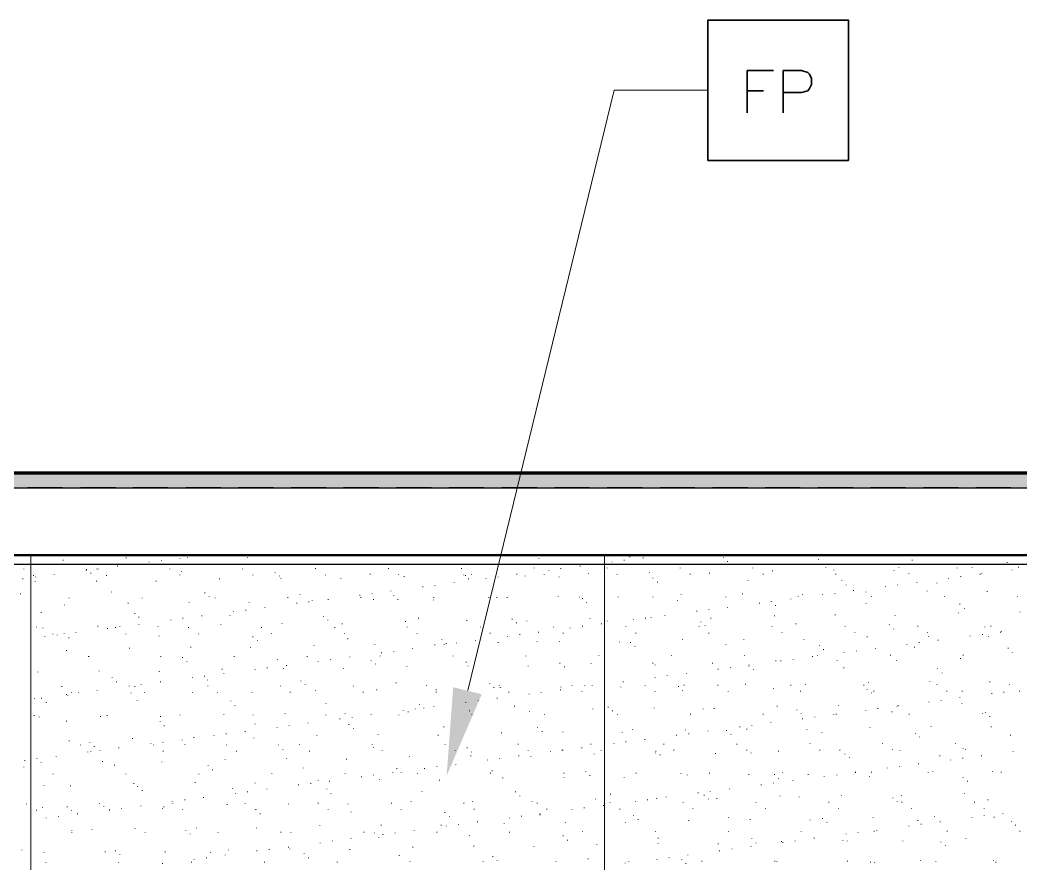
# Model space of a CAD drawing. Header units: inches. Extents: x 5 to 516, y -193 to 129.
# Drawn here: x 59.06 to 66.18, y -82.17 to -76.16 of the extents above; entities that cross this region are included whole.
import ezdxf

# ---------------------------------------------------------------- set-up
doc = ezdxf.new("R2010")
doc.units = ezdxf.units.IN
doc.header["$MEASUREMENT"] = 0
for name, color, linetype in [('Highlight', 210, 'Continuous'), ('PDF4_Geometry', 7, 'Continuous'), ('PDF4_Solid Fills', 7, 'Continuous')]:
    doc.layers.add(name, color=color, linetype=linetype)

msp = doc.modelspace()

# ---------------------------------------------------------------- hatches: boundary and pattern name
at = {"layer": 'PDF4_Solid Fills', "true_color": 0xb3b3b3, "transparency": 33554559}
msp.add_hatch(color=253, dxfattribs=at).paths.add_polyline_path([(33.2754117, -79.489649), (78.6554168, -79.489649), (78.6554168, -79.3863156), (28.0920888, -79.3863156), (28.0920888, -79.489649)])

# ---------------------------------------------------------------- linework, layer by layer
at = {"layer": 'Highlight'}
for p, q in [((23.3387434, -79.4896516), (137.6392915, -79.4896516)), ((23.3387518, -80.0329832), (138.0451299, -80.0329832))]:
    msp.add_line(p, q, dxfattribs=at)
at = {"layer": 'PDF4_Geometry', "lineweight": 35}
msp.add_lwpolyline([(64.9520839, -77.1596478), (64.9520839, -76.1596478), (63.9520838, -76.1596478), (63.9520838, -77.1596478)], close=True, dxfattribs=at)
for points in [[(64.232086, -76.8196481), (64.232086, -76.5196481), (64.4187527, -76.5196481)], [(64.4887524, -76.8196481), (64.4887524, -76.5196481), (64.6187524, -76.5196481), (64.6620857, -76.5329814), (64.6754191, -76.5463147), (64.6887524, -76.5763147), (64.6887524, -76.6196481), (64.6754191, -76.6463147), (64.6620857, -76.6629814), (64.6187524, -76.6763147), (64.4887524, -76.6763147)], [(64.232086, -76.6629844), (64.3487527, -76.6629844)], [(59.1087539, -79.4896516), (59.3587539, -79.4896516)], [(59.4854154, -79.4896516), (59.7354154, -79.4896516)], [(59.8587539, -79.4896516), (60.108754, -79.4896516)], [(60.2354155, -79.4896516), (60.4854155, -79.4896516)], [(60.608754, -79.4896516), (60.858754, -79.4896516)], [(60.9854155, -79.4896516), (61.2354156, -79.4896516)], [(61.3587541, -79.4896516), (61.6087541, -79.4896516)], [(61.7354156, -79.4896516), (61.9854156, -79.4896516)], [(62.1087541, -79.4896516), (62.3587541, -79.4896516)], [(62.4854157, -79.4896516), (62.7354157, -79.4896516)], [(62.8587542, -79.4896516), (63.1087542, -79.4896516)], [(63.2354157, -79.4896516), (63.4854157, -79.4896516)], [(63.6087542, -79.4896516), (63.8587543, -79.4896516)], [(63.9854158, -79.4896516), (64.2354158, -79.4896516)], [(64.3587543, -79.4896516), (64.6087543, -79.4896516)], [(64.7354158, -79.4896516), (64.9854159, -79.4896516)], [(65.1087544, -79.4896516), (65.3587544, -79.4896516)], [(65.4854159, -79.4896516), (65.7354159, -79.4896516)], [(65.8587544, -79.4896516), (66.1087544, -79.4896516)]]:
    msp.add_lwpolyline(points, dxfattribs=at)
at = {"layer": 'PDF4_Geometry', "lineweight": 15}
for points in [[(62.2420888, -80.9329839), (63.2854223, -76.6596504), (63.952089, -76.6596504)], [(59.1320896, -87.9496505), (59.1320896, -79.9696499)], [(59.3620922, -80.0063154), (59.3620922, -80.0029821)], [(59.8120925, -79.9896487), (59.8120925, -79.9863154)], [(60.0620925, -80.0096488), (60.0620925, -80.0063154)], [(60.1954256, -79.9929821), (60.1954256, -79.9896487)], [(60.2487584, -79.9863154), (60.2487584, -79.9829821)], [(60.6754264, -79.9863154), (60.6754264, -79.9829821)], [(61.1254251, -79.9696487), (61.1254251, -79.9663154)], [(61.4054256, -79.9729821), (61.4054256, -79.9696487)], [(62.7487586, -79.9963154), (62.7487586, -79.9929821)], [(63.2154233, -87.9496505), (63.2154233, -79.9696499)], [(63.3554244, -80.0063154), (63.3554244, -80.0029821)], [(63.3954261, -79.9829821), (63.3954261, -79.9796487)], [(63.4920923, -79.9896487), (63.4920923, -79.9863154)], [(64.0620929, -79.9863154), (64.0620929, -79.9829821)], [(64.0920916, -80.0163154), (64.0920916, -80.0129821)], [(64.7387592, -80.0029821), (64.7387592, -79.9996488)], [(65.4054259, -80.0063154), (65.4054259, -80.0029821)], [(59.0820917, -80.0696488), (59.0820917, -80.0663154)], [(59.5254257, -80.0796488), (59.5254257, -80.0763154)], [(59.5287588, -80.0729821), (59.5287588, -80.0696488)], [(59.6020926, -80.0696488), (59.6020926, -80.0663154)], [(59.6120922, -80.0696488), (59.6120922, -80.0663154)], [(59.7487584, -80.0496488), (59.7487584, -80.0463154)], [(59.975426, -80.0196488), (59.975426, -80.0163154)], [(60.1220918, -80.0696488), (60.1220918, -80.0663154)], [(60.2054252, -80.0863154), (60.2054252, -80.0829821)], [(60.6387595, -80.0696488), (60.6387595, -80.0663154)], [(61.1587588, -80.0663154), (61.1587588, -80.0629821)], [(61.6787597, -80.0663154), (61.6787597, -80.0629821)], [(62.1987589, -80.0663154), (62.1987589, -80.0629821)], [(62.7154266, -80.0629821), (62.7154266, -80.0596488)], [(62.8187592, -80.0796488), (62.8187592, -80.0763154)], [(62.9054257, -80.0663154), (62.9054257, -80.0629821)], [(63.0420936, -80.0496488), (63.0420936, -80.0463154)], [(63.2354259, -80.0629821), (63.2354259, -80.0596488)], [(63.2687579, -80.0196488), (63.2687579, -80.0163154)], [(63.7554251, -80.0629821), (63.7554251, -80.0596488)], [(64.2720912, -80.0629821), (64.2720912, -80.0596488)], [(64.4120922, -80.0829821), (64.4120922, -80.0796488)], [(64.7920938, -80.0596488), (64.7920938, -80.0563154)], [(64.8487582, -80.0763154), (64.8487582, -80.0729821)], [(65.2754278, -80.0796488), (65.2754278, -80.0763154)], [(65.312093, -80.0596488), (65.312093, -80.0563154)], [(65.4354247, -80.0363154), (65.4354247, -80.0329821)], [(65.7254265, -80.0629821), (65.7254265, -80.0596488)], [(65.8320922, -80.0596488), (65.8320922, -80.0563154)], [(66.0820922, -80.0229821), (66.0820922, -80.0196488)], [(66.1154276, -80.0763154), (66.1154276, -80.0729821)], [(66.1620924, -80.0563154), (66.1620924, -80.0529821)], [(59.0754253, -80.1396488), (59.0754253, -80.1363154)], [(59.1520923, -80.1163154), (59.1520923, -80.1129821)], [(59.165425, -80.1263154), (59.165425, -80.1229821)], [(59.2987597, -80.1096488), (59.2987597, -80.1063154)], [(59.5587593, -80.0996488), (59.5587593, -80.0963154)], [(59.5987594, -80.1563154), (59.5987594, -80.1529821)], [(59.6720931, -80.1163154), (59.6720931, -80.1129821)], [(60.0254257, -80.1563154), (60.0254257, -80.1529821)], [(60.1920924, -80.1129821), (60.1920924, -80.1096488)], [(60.4754261, -80.1396488), (60.4754261, -80.1363154)], [(60.7120933, -80.1129821), (60.7120933, -80.1096488)], [(60.8720919, -80.0929821), (60.8720919, -80.0896488)], [(60.9020924, -80.1196488), (60.9020924, -80.1163154)], [(60.9120919, -80.1363154), (60.9120919, -80.1329821)], [(61.2287593, -80.1129821), (61.2287593, -80.1096488)], [(61.3387599, -80.1363154), (61.3387599, -80.1329821)], [(61.5487599, -80.1063154), (61.5487599, -80.1029821)], [(61.7487586, -80.1096488), (61.7487586, -80.1063154)], [(61.7887586, -80.1229821), (61.7887586, -80.1196488)], [(62.2154266, -80.1129821), (62.2154266, -80.1096488)], [(62.2254262, -80.1163154), (62.2254262, -80.1129821)], [(62.2487586, -80.1396488), (62.2487586, -80.1363154)], [(62.2687595, -80.1096488), (62.2687595, -80.1063154)], [(62.372092, -80.1363154), (62.372092, -80.1329821)], [(62.4587602, -80.1263154), (62.4587602, -80.1229821)], [(62.5920915, -80.1063154), (62.5920915, -80.1029821)], [(62.6520925, -80.1196488), (62.6520925, -80.1163154)], [(62.7854272, -80.1096488), (62.7854272, -80.1063154)], [(62.8920929, -80.1263154), (62.8920929, -80.1229821)], [(63.1020912, -80.1029821), (63.1020912, -80.0996488)], [(63.3054264, -80.1096488), (63.3054264, -80.1063154)], [(63.5354273, -80.0963154), (63.5354273, -80.0929821)], [(63.5587597, -80.1329821), (63.5587597, -80.1296488)], [(63.8254257, -80.1063154), (63.8254257, -80.1029821)], [(63.9620936, -80.0996488), (63.9620936, -80.0963154)], [(64.235426, -80.1496488), (64.235426, -80.1463154)], [(64.3454249, -80.1063154), (64.3454249, -80.1029821)], [(64.8620943, -80.1063154), (64.8620943, -80.1029821)], [(64.9054259, -80.1529821), (64.9054259, -80.1496488)], [(65.3820935, -80.1029821), (65.3820935, -80.0996488)], [(65.6654255, -80.1363154), (65.6654255, -80.1329821)], [(65.7520921, -80.1229821), (65.7520921, -80.1196488)], [(65.88876, -80.1063154), (65.88876, -80.1029821)], [(65.9020928, -80.1029821), (65.9020928, -80.0996488)], [(59.1620918, -80.1596488), (59.1620918, -80.1563154)], [(61.6954257, -80.2263154), (61.6954257, -80.2229821)], [(61.9220933, -80.1963154), (61.9220933, -80.1929821)], [(62.0087599, -80.1863154), (62.0087599, -80.1829821)], [(62.145426, -80.1663154), (62.145426, -80.1629821)], [(63.5920916, -80.1629821), (63.5920916, -80.1596488)], [(64.9354247, -80.1829821), (64.9354247, -80.1796488)], [(64.9887592, -80.2229821), (64.9887592, -80.2196488)], [(65.2154268, -80.1929821), (65.2154268, -80.1896488)], [(65.3020934, -80.1829821), (65.3020934, -80.1796488)], [(65.4387579, -80.1663154), (65.4387579, -80.1629821)], [(65.5120916, -80.2263154), (65.5120916, -80.2229821)], [(65.5820922, -80.1696488), (65.5820922, -80.1663154)], [(65.938758, -80.2296488), (65.938758, -80.2263154)], [(59.0587593, -80.2463154), (59.0587593, -80.2429821)], [(59.4054254, -80.2763154), (59.4054254, -80.2729821)], [(59.7054251, -80.2329821), (59.7054251, -80.2296488)], [(59.9254264, -80.2763154), (59.9254264, -80.2729821)], [(60.3720918, -80.2396488), (60.3720918, -80.2363154)], [(60.4020924, -80.2663154), (60.4020924, -80.2629821)], [(60.4454256, -80.2763154), (60.4454256, -80.2729821)], [(60.9620933, -80.2729821), (60.9620933, -80.2696488)], [(61.0487598, -80.2529821), (61.0487598, -80.2496488)], [(61.1354264, -80.2929821), (61.1354264, -80.2896488)], [(61.2487585, -80.2863154), (61.2487585, -80.2829821)], [(61.4754262, -80.2563154), (61.4754262, -80.2529821)], [(61.4820925, -80.2729821), (61.4820925, -80.2696488)], [(61.5620927, -80.2429821), (61.5620927, -80.2396488)], [(61.5720923, -80.2863154), (61.5720923, -80.2829821)], [(61.7154266, -80.2596488), (61.7154266, -80.2563154)], [(61.7454253, -80.2863154), (61.7454253, -80.2829821)], [(61.9987586, -80.2896488), (61.9987586, -80.2863154)], [(62.0020918, -80.2729821), (62.0020918, -80.2696488)], [(62.3920929, -80.2729821), (62.3920929, -80.2696488)], [(62.4487606, -80.2729821), (62.4487606, -80.2696488)], [(62.522091, -80.2729821), (62.522091, -80.2696488)], [(62.8854265, -80.2663154), (62.8854265, -80.2629821)], [(63.0387605, -80.2696488), (63.0387605, -80.2663154)], [(63.0587596, -80.2796488), (63.0587596, -80.2763154)], [(63.3120928, -80.2696488), (63.3120928, -80.2663154)], [(63.5587597, -80.2696488), (63.5587597, -80.2663154)], [(63.735426, -80.2929821), (63.735426, -80.2896488)], [(63.7620915, -80.2529821), (63.7620915, -80.2496488)], [(64.0787589, -80.2696488), (64.0787589, -80.2663154)], [(64.1987608, -80.2463154), (64.1987608, -80.2429821)], [(64.4020927, -80.2996488), (64.4020927, -80.2963154)], [(64.4054258, -80.2996488), (64.4054258, -80.2963154)], [(64.5420937, -80.2829821), (64.5420937, -80.2796488)], [(64.5954249, -80.2663154), (64.5954249, -80.2629821)], [(64.6254271, -80.2496488), (64.6254271, -80.2463154)], [(64.768758, -80.2529821), (64.768758, -80.2496488)], [(64.8554245, -80.2429821), (64.8554245, -80.2396488)], [(65.0754258, -80.2329821), (65.0754258, -80.2296488)], [(65.1154275, -80.2663154), (65.1154275, -80.2629821)], [(65.6354268, -80.2663154), (65.6354268, -80.2629821)], [(66.155426, -80.2663154), (66.155426, -80.2629821)], [(59.3720918, -80.3263154), (59.3720918, -80.3229821)], [(59.8254254, -80.3129821), (59.8254254, -80.3096488)], [(60.2587597, -80.3063154), (60.2587597, -80.3029821)], [(60.5754254, -80.3729821), (60.5754254, -80.3696488)], [(60.6620919, -80.3629821), (60.6620919, -80.3596488)], [(60.685426, -80.3096488), (60.685426, -80.3063154)], [(60.7987598, -80.3429821), (60.7987598, -80.3396488)], [(61.0254258, -80.3129821), (61.0254258, -80.3096488)], [(61.1120923, -80.3029821), (61.1120923, -80.2996488)], [(63.0887584, -80.3063154), (63.0887584, -80.3029821)], [(63.8720939, -80.3696488), (63.8720939, -80.3663154)], [(63.9587604, -80.3596488), (63.9587604, -80.3563154)], [(64.0920916, -80.3429821), (64.0920916, -80.3396488)], [(64.3187593, -80.3129821), (64.3187593, -80.3096488)], [(64.4320915, -80.3296488), (64.4320915, -80.3263154)], [(65.0787589, -80.3163154), (65.0787589, -80.3129821)], [(65.7454257, -80.3196488), (65.7454257, -80.3163154)], [(65.7787611, -80.3496488), (65.7787611, -80.3463154)], [(59.2054251, -80.3796488), (59.2054251, -80.3763154)], [(59.8720918, -80.3863154), (59.8720918, -80.3829821)], [(59.9020923, -80.4129821), (59.9020923, -80.4096488)], [(60.1287599, -80.4329821), (60.1287599, -80.4296488)], [(60.2154264, -80.4196488), (60.2154264, -80.4163155)], [(60.3487595, -80.4029821), (60.3487595, -80.3996488)], [(60.5487598, -80.3996488), (60.5487598, -80.3963154)], [(61.2154265, -80.4063154), (61.2154265, -80.4029821)], [(61.2454253, -80.4329821), (61.2454253, -80.4296488)], [(61.7987599, -80.4429821), (61.7987599, -80.4396488)], [(61.8920929, -80.4196488), (61.8920929, -80.4163155)], [(62.2354258, -80.4363155), (62.2354258, -80.4329821)], [(62.5587596, -80.4263155), (62.5587596, -80.4229821)], [(62.6620921, -80.4396488), (62.6620921, -80.4363155)], [(63.1120942, -80.4229821), (63.1120942, -80.4196488)], [(63.2354259, -80.4396488), (63.2354259, -80.4363155)], [(63.4220918, -80.4296488), (63.4220918, -80.4263155)], [(63.5087583, -80.4196488), (63.5087583, -80.4163155)], [(63.54876, -80.4163155), (63.54876, -80.4129821)], [(63.6454262, -80.3996488), (63.6454262, -80.3963154)], [(63.9720931, -80.4196488), (63.9720931, -80.4163155)], [(64.425425, -80.4029821), (64.425425, -80.3996488)], [(64.8587611, -80.3963154), (64.8587611, -80.3929821)], [(65.2854274, -80.3996488), (65.2854274, -80.3963154)], [(65.7354261, -80.3829821), (65.7354261, -80.3796488)], [(66.172092, -80.3763154), (66.172092, -80.3729821)], [(59.1720931, -80.4829821), (59.1720931, -80.4796488)], [(59.2187596, -80.4896488), (59.2187596, -80.4863155)], [(59.608759, -80.4763155), (59.608759, -80.4729821)], [(59.6787596, -80.4929821), (59.6787596, -80.4896488)], [(59.7354256, -80.4863155), (59.7354256, -80.4829821)], [(59.7654261, -80.4796488), (59.7654261, -80.4763155)], [(59.9020923, -80.4629821), (59.9020923, -80.4596488)], [(60.0354253, -80.4796488), (60.0354253, -80.4763155)], [(60.2554265, -80.4863155), (60.2554265, -80.4829821)], [(60.4854257, -80.4629821), (60.4854257, -80.4596488)], [(60.7754258, -80.4863155), (60.7754258, -80.4829821)], [(60.9220932, -80.4563155), (60.9220932, -80.4529821)], [(61.2954267, -80.4863155), (61.2954267, -80.4829821)], [(61.3487595, -80.4596488), (61.3487595, -80.4563155)], [(61.8120927, -80.4829821), (61.8120927, -80.4796488)], [(62.3320919, -80.4829821), (62.3320919, -80.4796488)], [(62.5887584, -80.4529821), (62.5887584, -80.4496488)], [(62.8520912, -80.4829821), (62.8520912, -80.4796488)], [(62.9720931, -80.4896488), (62.9720931, -80.4863155)], [(63.0587596, -80.4763155), (63.0587596, -80.4729821)], [(63.1954275, -80.4596488), (63.1954275, -80.4563155)], [(63.3687606, -80.4796488), (63.3687606, -80.4763155)], [(63.8887598, -80.4796488), (63.8887598, -80.4763155)], [(63.9020926, -80.4463155), (63.9020926, -80.4429821)], [(63.9320914, -80.4729821), (63.9320914, -80.4696488)], [(64.4087591, -80.4796488), (64.4087591, -80.4763155)], [(64.5787589, -80.4596488), (64.5787589, -80.4563155)], [(64.9287583, -80.4796488), (64.9287583, -80.4763155)], [(65.2454256, -80.4663155), (65.2454256, -80.4629821)], [(65.2754278, -80.4963155), (65.2754278, -80.4929821)], [(65.4454277, -80.4763155), (65.4454277, -80.4729821)], [(65.922092, -80.4829821), (65.922092, -80.4796488)], [(65.9654269, -80.4763155), (65.9654269, -80.4729821)], [(59.2320924, -80.5496488), (59.2320924, -80.5463155)], [(59.2887584, -80.5329821), (59.2887584, -80.5296488)], [(59.3187589, -80.5396488), (59.3187589, -80.5363155)], [(59.3687585, -80.5296488), (59.3687585, -80.5263155)], [(59.4020923, -80.5596488), (59.4020923, -80.5563155)], [(59.4520919, -80.5229821), (59.4520919, -80.5196488)], [(59.8087594, -80.5329821), (59.8087594, -80.5296488)], [(60.0454266, -80.5463155), (60.0454266, -80.5429821)], [(60.3254254, -80.5329821), (60.3254254, -80.5296488)], [(60.7120933, -80.5529821), (60.7120933, -80.5496488)], [(60.7454253, -80.5796488), (60.7454253, -80.5763155)], [(60.8454263, -80.5296488), (60.8454263, -80.5263155)], [(61.3654255, -80.5296488), (61.3654255, -80.5263155)], [(61.3887596, -80.5663155), (61.3887596, -80.5629821)], [(61.8820932, -80.5296488), (61.8820932, -80.5263155)], [(62.0587595, -80.5729821), (62.0587595, -80.5696488)], [(62.2987599, -80.5796488), (62.2987599, -80.5763155)], [(62.4020925, -80.5263155), (62.4020925, -80.5229821)], [(62.5254276, -80.5496488), (62.5254276, -80.5463155)], [(62.6120941, -80.5363155), (62.6120941, -80.5329821)], [(62.7354259, -80.5863155), (62.7354259, -80.5829821)], [(62.7454254, -80.5196488), (62.7454254, -80.5163155)], [(62.8954261, -80.5863155), (62.8954261, -80.5829821)], [(62.9220917, -80.5263155), (62.9220917, -80.5229821)], [(63.4387578, -80.5263155), (63.4387578, -80.5229821)], [(63.7720911, -80.5729821), (63.7720911, -80.5696488)], [(63.9587604, -80.5263155), (63.9587604, -80.5229821)], [(64.2087604, -80.5696488), (64.2087604, -80.5663155)], [(64.4787596, -80.5229821), (64.4787596, -80.5196488)], [(64.6354267, -80.5696488), (64.6354267, -80.5663155)], [(64.9987588, -80.5229821), (64.9987588, -80.5196488)], [(65.0854253, -80.5529821), (65.0854253, -80.5496488)], [(65.5154249, -80.5229821), (65.5154249, -80.5196488)], [(65.5220913, -80.5496488), (65.5220913, -80.5463155)], [(65.5920918, -80.5763155), (65.5920918, -80.5729821)], [(65.8187595, -80.5463155), (65.8187595, -80.5429821)], [(65.905426, -80.5363155), (65.905426, -80.5329821)], [(65.9487609, -80.5496488), (65.9487609, -80.5463155)], [(66.0354275, -80.5196488), (66.0354275, -80.5163155)], [(66.0420939, -80.5163155), (66.0420939, -80.5129821)], [(59.3854263, -80.6496488), (59.3854263, -80.6463155)], [(59.8354249, -80.6329821), (59.8354249, -80.6296488)], [(60.2720925, -80.6263155), (60.2720925, -80.6229821)], [(60.6954256, -80.6296488), (60.6954256, -80.6263155)], [(61.1487592, -80.6129821), (61.1487592, -80.6096488)], [(61.5820919, -80.6063155), (61.5820919, -80.6029821)], [(61.7154266, -80.6563155), (61.7154266, -80.6529821)], [(61.8487596, -80.6363155), (61.8487596, -80.6329821)], [(62.0087599, -80.6096488), (62.0087599, -80.6063155)], [(62.0754255, -80.6063155), (62.0754255, -80.6029821)], [(62.08876, -80.5996488), (62.08876, -80.5963155)], [(62.162092, -80.5963155), (62.162092, -80.5929821)], [(62.4587602, -80.5929821), (62.4587602, -80.5896488)], [(63.3220924, -80.5896488), (63.3220924, -80.5863155)], [(63.4020926, -80.5929821), (63.4020926, -80.5896488)], [(63.4320914, -80.6196488), (63.4320914, -80.6163155)], [(64.0787589, -80.6063155), (64.0787589, -80.6029821)], [(64.7454256, -80.6129821), (64.7454256, -80.6096488)], [(64.7754278, -80.6429821), (64.7754278, -80.6396488)], [(65.0087584, -80.6529821), (65.0087584, -80.6496488)], [(65.1454263, -80.6363155), (65.1454263, -80.6329821)], [(65.3687607, -80.6063155), (65.3687607, -80.6029821)], [(65.4220919, -80.6263155), (65.4220919, -80.6229821)], [(65.4554273, -80.5929821), (65.4554273, -80.5896488)], [(66.0887586, -80.6329821), (66.0887586, -80.6296488)], [(59.5420917, -80.6929821), (59.5420917, -80.6896488)], [(59.5454266, -80.6929821), (59.5454266, -80.6896488)], [(60.0587594, -80.6929821), (60.0587594, -80.6896488)], [(60.2120933, -80.6996488), (60.2120933, -80.6963155)], [(60.2420921, -80.7263155), (60.2420921, -80.7229821)], [(60.5787586, -80.6929821), (60.5787586, -80.6896488)], [(60.8887596, -80.7129821), (60.8887596, -80.7096488)], [(61.0987595, -80.6929821), (61.0987595, -80.6896488)], [(61.1787597, -80.7263155), (61.1787597, -80.7229821)], [(61.2654262, -80.7129821), (61.2654262, -80.7096488)], [(61.4020924, -80.6963155), (61.4020924, -80.6929821)], [(61.5554263, -80.7196488), (61.5554263, -80.7163155)], [(61.6187587, -80.6896488), (61.6187587, -80.6863155)], [(61.6287601, -80.6663155), (61.6287601, -80.6629821)], [(62.1354265, -80.6896488), (62.1354265, -80.6863155)], [(62.6554257, -80.6896488), (62.6554257, -80.6863155)], [(63.1754249, -80.6863155), (63.1754249, -80.6829821)], [(63.6920943, -80.6863155), (63.6920943, -80.6829821)], [(64.2120936, -80.6863155), (64.2120936, -80.6829821)], [(64.4354246, -80.7229821), (64.4354246, -80.7196488)], [(64.4720932, -80.7229821), (64.4720932, -80.7196488)], [(64.5587597, -80.7129821), (64.5587597, -80.7096488)], [(64.6954276, -80.6929821), (64.6954276, -80.6896488)], [(64.7320928, -80.6863155), (64.7320928, -80.6829821)], [(64.8720939, -80.7196488), (64.8720939, -80.7163155)], [(64.9220919, -80.6629821), (64.9220919, -80.6596488)], [(65.252092, -80.6829821), (65.252092, -80.6796488)], [(65.295427, -80.7196488), (65.295427, -80.7163155)], [(65.7487589, -80.7063155), (65.7487589, -80.7029821)], [(65.7687581, -80.6829821), (65.7687581, -80.6796488)], [(66.1187608, -80.6629821), (66.1187608, -80.6596488)], [(59.6187586, -80.7963155), (59.6187586, -80.7929821)], [(60.0454266, -80.7996488), (60.0454266, -80.7963155)], [(60.4954252, -80.7829821), (60.4954252, -80.7796488)], [(60.7287593, -80.7863155), (60.7287593, -80.7829821)], [(60.8154258, -80.7729821), (60.8154258, -80.7696488)], [(60.9320928, -80.7796488), (60.9320928, -80.7763155)], [(60.952092, -80.7563155), (60.952092, -80.7529821)], [(61.3587591, -80.7796488), (61.3587591, -80.7763155)], [(61.5854251, -80.7463155), (61.5854251, -80.7429821)], [(61.8087595, -80.7629821), (61.8087595, -80.7596488)], [(62.2320926, -80.7329821), (62.2320926, -80.7296488)], [(62.2454254, -80.7596488), (62.2454254, -80.7563155)], [(62.6720917, -80.7596488), (62.6720917, -80.7563155)], [(62.8987593, -80.7396488), (62.8987593, -80.7363155)], [(62.9320913, -80.7663155), (62.9320913, -80.7629821)], [(63.1220938, -80.7429821), (63.1220938, -80.7396488)], [(63.5587597, -80.7396488), (63.5587597, -80.7363155)], [(63.5754257, -80.7529821), (63.5754257, -80.7496488)], [(63.985426, -80.7396488), (63.985426, -80.7363155)], [(64.0254277, -80.7829821), (64.0254277, -80.7796488)], [(64.1120943, -80.7696488), (64.1120943, -80.7663155)], [(64.2420924, -80.7596488), (64.2420924, -80.7563155)], [(64.2454255, -80.7529821), (64.2454255, -80.7496488)], [(64.2754277, -80.7863155), (64.2754277, -80.7829821)], [(64.9187587, -80.7729821), (64.9187587, -80.7696488)], [(65.5854254, -80.7796488), (65.5854254, -80.7763155)], [(59.1820927, -80.8029821), (59.1820927, -80.7996488)], [(59.7120932, -80.8429822), (59.7120932, -80.8396488)], [(60.2820921, -80.8429822), (60.2820921, -80.8396488)], [(60.3687586, -80.8329822), (60.3687586, -80.8296488)], [(60.3887595, -80.8596488), (60.3887595, -80.8563155)], [(60.5054265, -80.8129821), (60.5054265, -80.8096488)], [(61.0554262, -80.8663155), (61.0554262, -80.8629822)], [(63.5754257, -80.8429822), (63.5754257, -80.8396488)], [(63.6620922, -80.8296488), (63.6620922, -80.8263155)], [(63.7987601, -80.8129821), (63.7987601, -80.8096488)], [(65.5320942, -80.8696488), (65.5320942, -80.8663155)], [(65.6187608, -80.8096488), (65.6187608, -80.8063155)], [(59.3520926, -80.9063155), (59.3520926, -80.9029822)], [(59.6054258, -80.9329822), (59.6054258, -80.9296488)], [(59.742092, -80.8729822), (59.742092, -80.8696488)], [(59.8320917, -80.9029822), (59.8320917, -80.8996488)], [(59.8720918, -80.9063155), (59.8720918, -80.9029822)], [(59.9187583, -80.8929822), (59.9187583, -80.8896488)], [(60.0554262, -80.8729822), (60.0554262, -80.8696488)], [(60.3920927, -80.9029822), (60.3920927, -80.8996488)], [(60.9087588, -80.9029822), (60.9087588, -80.8996488)], [(61.085425, -80.8929822), (61.085425, -80.8896488)], [(61.1587588, -80.9329822), (61.1587588, -80.9296488)], [(61.4287597, -80.9029822), (61.4287597, -80.8996488)], [(61.5954264, -80.9296488), (61.5954264, -80.9263155)], [(61.7320926, -80.8796488), (61.7320926, -80.8763155)], [(61.9487589, -80.8996488), (61.9487589, -80.8963155)], [(62.0187595, -80.9296488), (62.0187595, -80.9263155)], [(62.3987593, -80.8863155), (62.3987593, -80.8829822)], [(62.4287581, -80.9129822), (62.4287581, -80.9096488)], [(62.4654266, -80.8996488), (62.4654266, -80.8963155)], [(62.472093, -80.9129822), (62.472093, -80.9096488)], [(62.9020926, -80.9296488), (62.9020926, -80.9263155)], [(62.9054257, -80.9096488), (62.9054257, -80.9063155)], [(62.9854259, -80.8996488), (62.9854259, -80.8963155)], [(63.0554264, -80.9429822), (63.0554264, -80.9396488)], [(63.0754256, -80.8996488), (63.0754256, -80.8963155)], [(63.1287602, -80.8996488), (63.1287602, -80.8963155)], [(63.2154267, -80.8896488), (63.2154267, -80.8863155)], [(63.332092, -80.9096488), (63.332092, -80.9063155)], [(63.348758, -80.8729822), (63.348758, -80.8696488)], [(63.5054251, -80.8996488), (63.5054251, -80.8963155)], [(63.5754257, -80.9429822), (63.5754257, -80.9396488)], [(63.7420923, -80.9063155), (63.7420923, -80.9029822)], [(63.7720911, -80.9329822), (63.7720911, -80.9296488)], [(63.7820941, -80.8963155), (63.7820941, -80.8929822)], [(64.0220911, -80.8963155), (64.0220911, -80.8929822)], [(64.0954249, -80.9429822), (64.0954249, -80.9396488)], [(64.21876, -80.8896488), (64.21876, -80.8863155)], [(64.4187586, -80.9196488), (64.4187586, -80.9163155)], [(64.5420937, -80.8963155), (64.5420937, -80.8929822)], [(64.6120943, -80.9396488), (64.6120943, -80.9363155)], [(64.6454262, -80.8929822), (64.6454262, -80.8896488)], [(65.0620929, -80.8963155), (65.0620929, -80.8929822)], [(65.0854253, -80.9263155), (65.0854253, -80.9229822)], [(65.0954249, -80.8763155), (65.0954249, -80.8729822)], [(65.1320935, -80.9396488), (65.1320935, -80.9363155)], [(65.5820922, -80.8929822), (65.5820922, -80.8896488)], [(65.6520928, -80.9396488), (65.6520928, -80.9363155)], [(65.7620917, -80.9396488), (65.7620917, -80.9363155)], [(65.9587605, -80.8729822), (65.9587605, -80.8696488)], [(66.0987583, -80.8929822), (66.0987583, -80.8896488)], [(66.1687588, -80.9396488), (66.1687588, -80.9363155)], [(59.1587586, -80.9929821), (59.1587586, -80.9896488)], [(59.2087583, -80.9896488), (59.2087583, -80.9863155)], [(59.3854263, -80.9629822), (59.3854263, -80.9596489)], [(59.3954258, -80.9696488), (59.3954258, -80.9663155)], [(59.4220931, -80.9496488), (59.4220931, -80.9463155)], [(59.4720928, -80.9496488), (59.4720928, -80.9463155)], [(59.8454263, -80.9529822), (59.8454263, -80.9496488)], [(59.8887595, -81.0063156), (59.8887595, -81.0029822)], [(59.9420924, -80.9496488), (59.9420924, -80.9463155)], [(60.2820921, -80.9496488), (60.2820921, -80.9463155)], [(60.4620933, -80.9496488), (60.4620933, -80.9463155)], [(60.5554262, -81.0096488), (60.5554262, -81.0063156)], [(60.7087584, -80.9496488), (60.7087584, -80.9463155)], [(60.9787593, -80.9463155), (60.9787593, -80.9429822)], [(61.4987585, -80.9463155), (61.4987585, -80.9429822)], [(62.0187595, -80.9463155), (62.0187595, -80.9429822)], [(62.3154259, -81.0063156), (62.3154259, -81.0029822)], [(62.4520938, -80.9896488), (62.4520938, -80.9863155)], [(62.5354272, -80.9463155), (62.5354272, -80.9429822)], [(62.6787581, -80.9596489), (62.6787581, -80.9563154)], [(62.7654247, -80.9496488), (62.7654247, -80.9463155)], [(65.1154275, -80.9529822), (65.1154275, -80.9496488)], [(65.6120944, -81.0063156), (65.6120944, -81.0029822)], [(65.7454257, -80.9863155), (65.7454257, -80.9829822)], [(65.9720933, -80.9563154), (65.9720933, -80.9529822)], [(66.0587599, -80.9463155), (66.0587599, -80.9429822)], [(59.242092, -81.0196489), (59.242092, -81.0163154)], [(60.585425, -81.0396488), (60.585425, -81.0363155)], [(61.2320925, -81.0263155), (61.2320925, -81.0229822)], [(61.7820922, -81.0763154), (61.7820922, -81.0729822)], [(61.8687587, -81.0663156), (61.8687587, -81.0629821)], [(61.8987592, -81.0329822), (61.8987592, -81.0296488)], [(61.9287598, -81.0596488), (61.9287598, -81.0563156)], [(62.0020918, -81.0496488), (62.0020918, -81.0463155)], [(62.2287594, -81.0196489), (62.2287594, -81.0163154)], [(62.2554267, -81.0796489), (62.2554267, -81.0763154)], [(62.5754256, -81.0463155), (62.5754256, -81.0429822)], [(62.6820913, -81.0829822), (62.6820913, -81.0796489)], [(63.1320933, -81.0663156), (63.1320933, -81.0629821)], [(63.2420923, -81.0529821), (63.2420923, -81.0496488)], [(63.2720911, -81.0796489), (63.2720911, -81.0763154)], [(63.5687593, -81.0596488), (63.5687593, -81.0563156)], [(63.9187586, -81.0663156), (63.9187586, -81.0629821)], [(63.9954255, -81.0629821), (63.9954255, -81.0596488)], [(64.4454276, -81.0463155), (64.4454276, -81.0429822)], [(64.5854253, -81.0729822), (64.5854253, -81.0696488)], [(64.8820935, -81.0396488), (64.8820935, -81.0363155)], [(65.0754258, -81.0763154), (65.0754258, -81.0729822)], [(65.1620923, -81.0629821), (65.1620923, -81.0596488)], [(65.2987602, -81.0463155), (65.2987602, -81.0429822)], [(65.3087598, -81.0429822), (65.3087598, -81.0396488)], [(65.5254278, -81.0163154), (65.5254278, -81.0129822)], [(65.7587584, -81.0263155), (65.7587584, -81.0229822)], [(59.1554254, -81.1129821), (59.1554254, -81.1096488)], [(59.1920923, -81.1229821), (59.1920923, -81.1196488)], [(59.3854263, -81.1529822), (59.3854263, -81.1496489)], [(59.6287599, -81.1196488), (59.6287599, -81.1163155)], [(59.6754263, -81.1129821), (59.6754263, -81.1096488)], [(60.052093, -81.1563155), (60.052093, -81.1529822)], [(60.0554262, -81.1196488), (60.0554262, -81.1163155)], [(60.1954256, -81.1096488), (60.1954256, -81.1063155)], [(60.5054265, -81.1063155), (60.5054265, -81.1029822)], [(60.7154265, -81.1096488), (60.7154265, -81.1063155)], [(60.9420924, -81.0996488), (60.9420924, -81.0963155)], [(61.2320925, -81.1096488), (61.2320925, -81.1063155)], [(61.3320919, -81.1363155), (61.3320919, -81.1329822)], [(61.3687587, -81.0996488), (61.3687587, -81.0963155)], [(61.4187584, -81.1263156), (61.4187584, -81.1229821)], [(61.5554263, -81.1063155), (61.5554263, -81.1029822)], [(61.7520917, -81.1096488), (61.7520917, -81.1063155)], [(61.8187591, -81.0863155), (61.8187591, -81.0829822)], [(62.2720927, -81.1063155), (62.2720927, -81.1029822)], [(62.7887604, -81.1063155), (62.7887604, -81.1029822)], [(63.3087596, -81.1063155), (63.3087596, -81.1029822)], [(63.8287588, -81.1029822), (63.8287588, -81.0996488)], [(64.3454249, -81.1029822), (64.3454249, -81.0996488)], [(64.6154275, -81.0996488), (64.6154275, -81.0963155)], [(64.6254271, -81.1363155), (64.6254271, -81.1329822)], [(64.7120936, -81.1229821), (64.7120936, -81.1196488)], [(64.8487582, -81.1063155), (64.8487582, -81.1029822)], [(64.8654275, -81.1029822), (64.8654275, -81.0996488)], [(65.2620916, -81.0863155), (65.2620916, -81.0829822)], [(65.3854267, -81.1029822), (65.3854267, -81.0996488)], [(65.905426, -81.0996488), (65.905426, -81.0963155)], [(65.9287583, -81.0929822), (65.9287583, -81.0896489)], [(65.9587605, -81.1196488), (65.9587605, -81.1163155)], [(60.0820918, -81.1863156), (60.0820918, -81.1829821)], [(60.6587588, -81.2263155), (60.6587588, -81.2229822)], [(60.7287593, -81.1729822), (60.7287593, -81.1696488)], [(60.8854264, -81.1963155), (60.8854264, -81.1929822)], [(60.9720929, -81.1829821), (60.9720929, -81.1796488)], [(61.1054259, -81.1663155), (61.1054259, -81.1629822)], [(61.395426, -81.1763155), (61.395426, -81.1729822)], [(61.4287597, -81.2063155), (61.4287597, -81.2029822)], [(62.0720923, -81.1929822), (62.0720923, -81.1896488)], [(62.738759, -81.1996488), (62.738759, -81.1963155)], [(62.772091, -81.2263155), (62.772091, -81.2229822)], [(63.4154254, -81.2129822), (63.4154254, -81.2096489)], [(63.7920937, -81.2163155), (63.7920937, -81.2129822)], [(63.952094, -81.2229822), (63.952094, -81.2196488)], [(64.0854253, -81.2196488), (64.0854253, -81.2163155)], [(64.1787582, -81.1929822), (64.1787582, -81.1896488)], [(64.2287595, -81.2096489), (64.2287595, -81.2063155)], [(64.2654248, -81.1829821), (64.2654248, -81.1796488)], [(64.3987594, -81.1629822), (64.3987594, -81.1596488)], [(64.6554259, -81.2129822), (64.6554259, -81.2096489)], [(65.1054246, -81.1963155), (65.1054246, -81.1929822)], [(65.5420938, -81.1896488), (65.5420938, -81.1863156)], [(65.9687601, -81.1929822), (65.9687601, -81.1896488)], [(59.4054254, -81.2929822), (59.4054254, -81.2896488)], [(59.8554258, -81.2763155), (59.8554258, -81.2729822)], [(60.2087584, -81.2863155), (60.2087584, -81.2829822)], [(60.2920917, -81.2696489), (60.2920917, -81.2663155)], [(60.435426, -81.2563156), (60.435426, -81.2529822)], [(60.5220925, -81.2429821), (60.5220925, -81.2396488)], [(60.7187597, -81.2729822), (60.7187597, -81.2696489)], [(61.1687584, -81.2563156), (61.1687584, -81.2529822)], [(61.6054259, -81.2496489), (61.6054259, -81.2463156)], [(62.0320923, -81.2529822), (62.0320923, -81.2496489)], [(62.4820926, -81.2363155), (62.4820926, -81.2329822)], [(62.9187585, -81.2296488), (62.9187585, -81.2263155)], [(63.3420916, -81.2329822), (63.3420916, -81.2296488)], [(63.5020919, -81.2829822), (63.5020919, -81.2796488)], [(63.7287595, -81.2529822), (63.7287595, -81.2496489)], [(63.8154261, -81.2429821), (63.8154261, -81.2396488)], [(64.1154274, -81.2463156), (64.1154274, -81.2429821)], [(64.7620916, -81.2329822), (64.7620916, -81.2296488)], [(65.4287583, -81.2396488), (65.4287583, -81.2363155)], [(65.4587605, -81.2663155), (65.4587605, -81.2629822)], [(66.1054246, -81.2529822), (66.1054246, -81.2496489)], [(59.4854256, -81.3229822), (59.4854256, -81.3196489)], [(59.5520929, -81.3029821), (59.5520929, -81.2996489)], [(59.5587593, -81.3696489), (59.5587593, -81.3663155)], [(59.5820917, -81.3329822), (59.5820917, -81.3296489)], [(59.625425, -81.3629821), (59.625425, -81.3596489)], [(59.7587597, -81.3429822), (59.7587597, -81.3396489)], [(59.9854257, -81.3129821), (59.9854257, -81.3096489)], [(60.0054265, -81.3229822), (60.0054265, -81.3196489)], [(60.0720922, -81.3029821), (60.0720922, -81.2996489)], [(60.0754254, -81.3663155), (60.0754254, -81.3629821)], [(60.2287592, -81.3196489), (60.2287592, -81.3163156)], [(60.5254257, -81.3229822), (60.5254257, -81.3196489)], [(60.5954263, -81.3663155), (60.5954263, -81.3629821)], [(60.8954259, -81.3229822), (60.8954259, -81.3196489)], [(60.9254264, -81.3529822), (60.9254264, -81.3496488)], [(61.0454267, -81.3196489), (61.0454267, -81.3163156)], [(61.1154255, -81.3663155), (61.1154255, -81.3629821)], [(61.5620927, -81.3196489), (61.5620927, -81.3163156)], [(61.5720923, -81.3396489), (61.5720923, -81.3363155)], [(61.6320932, -81.3629821), (61.6320932, -81.3596489)], [(62.0820919, -81.3196489), (62.0820919, -81.3163156)], [(62.1520925, -81.3629821), (62.1520925, -81.3596489)], [(62.238759, -81.3429822), (62.238759, -81.3396489)], [(62.6020911, -81.3163156), (62.6020911, -81.3129821)], [(62.6720917, -81.3629821), (62.6720917, -81.3596489)], [(62.832092, -81.3696489), (62.832092, -81.3663155)], [(62.9154253, -81.3596489), (62.9154253, -81.3563155)], [(62.9187585, -81.3596489), (62.9187585, -81.3563155)], [(63.0554264, -81.3429822), (63.0554264, -81.3396489)], [(63.1187606, -81.3163156), (63.1187606, -81.3129821)], [(63.1920943, -81.3629821), (63.1920943, -81.3596489)], [(63.282094, -81.3129821), (63.282094, -81.3096489)], [(63.3687606, -81.2996489), (63.3687606, -81.2963155)], [(63.582092, -81.3663155), (63.582092, -81.3629821)], [(63.6387598, -81.3163156), (63.6387598, -81.3129821)], [(63.7087603, -81.3596489), (63.7087603, -81.3563155)], [(64.158759, -81.3163156), (64.158759, -81.3129821)], [(64.2287595, -81.3596489), (64.2287595, -81.3563155)], [(64.4554272, -81.3663155), (64.4554272, -81.3629821)], [(64.6787582, -81.3129821), (64.6787582, -81.3096489)], [(64.7487588, -81.3596489), (64.7487588, -81.3563155)], [(64.8920931, -81.3596489), (64.8920931, -81.3563155)], [(65.1954277, -81.3129821), (65.1954277, -81.3096489)], [(65.2654249, -81.3563155), (65.2654249, -81.3529822)], [(65.3187594, -81.3629821), (65.3187594, -81.3596489)], [(65.7154269, -81.3129821), (65.7154269, -81.3096489)], [(65.7687581, -81.3463155), (65.7687581, -81.3429822)], [(65.7854274, -81.3563155), (65.7854274, -81.3529822)], [(66.1254272, -81.3696489), (66.1254272, -81.3663155)], [(59.0887597, -81.4329821), (59.0887597, -81.4296489)], [(59.1754263, -81.4196489), (59.1754263, -81.4163155)], [(59.3120925, -81.4029822), (59.3120925, -81.3996489)], [(59.5387584, -81.3729821), (59.5387584, -81.3696489)], [(59.6420927, -81.4396489), (59.6420927, -81.4363156)], [(60.5154261, -81.4263155), (60.5154261, -81.4229823)], [(60.952092, -81.4196489), (60.952092, -81.4163155)], [(61.37876, -81.4229823), (61.37876, -81.4196489)], [(61.8287587, -81.4063155), (61.8287587, -81.4029822)], [(62.2654263, -81.3996489), (62.2654263, -81.3963155)], [(62.2687595, -81.3729821), (62.2687595, -81.3696489)], [(62.3820933, -81.4296489), (62.3820933, -81.4263155)], [(62.4687598, -81.4196489), (62.4687598, -81.4163155)], [(62.6054244, -81.3996489), (62.6054244, -81.3963155)], [(62.6920943, -81.4029822), (62.6920943, -81.3996489)], [(63.142093, -81.3863155), (63.142093, -81.3829822)], [(63.5787588, -81.3796489), (63.5787588, -81.3763156)], [(63.6120942, -81.3929822), (63.6120942, -81.3896489)], [(64.0054251, -81.3829822), (64.0054251, -81.3796489)], [(64.2587583, -81.3796489), (64.2587583, -81.3763156)], [(64.925425, -81.3863155), (64.925425, -81.3829822)], [(64.9587604, -81.4129823), (64.9587604, -81.4096488)], [(65.6020914, -81.3996489), (65.6020914, -81.3963155)], [(65.6787583, -81.4296489), (65.6787583, -81.4263155)], [(65.7654249, -81.4163155), (65.7654249, -81.4129823)], [(65.8987596, -81.3996489), (65.8987596, -81.3963155)], [(59.0820917, -81.4796488), (59.0820917, -81.4763155)], [(59.2054251, -81.4463155), (59.2054251, -81.4429822)], [(59.7287592, -81.4663155), (59.7287592, -81.4629822)], [(60.0654258, -81.4429822), (60.0654258, -81.4396489)], [(60.3954259, -81.4696488), (60.3954259, -81.4663155)], [(60.4254264, -81.4996489), (60.4254264, -81.4963156)], [(61.0720922, -81.4863155), (61.0720922, -81.4829823)], [(61.738759, -81.4896489), (61.738759, -81.4863155)], [(61.9354261, -81.4896489), (61.9354261, -81.4863155)], [(62.0220926, -81.4763155), (62.0220926, -81.4729823)], [(62.1587589, -81.4596489), (62.1587589, -81.4563155)], [(62.4154253, -81.5063156), (62.4154253, -81.5029822)], [(63.082092, -81.5129822), (63.082092, -81.5096489)], [(65.2287596, -81.4863155), (65.2287596, -81.4829823)], [(65.3154262, -81.4763155), (65.3154262, -81.4729823)], [(65.4520941, -81.4563155), (65.4520941, -81.4529822)], [(65.5520934, -81.5129822), (65.5520934, -81.5096489)], [(65.9787597, -81.5129822), (65.9787597, -81.5096489)], [(59.2920917, -81.5296488), (59.2920917, -81.5263155)], [(59.8087594, -81.5296488), (59.8087594, -81.5263155)], [(60.3287586, -81.5296488), (60.3287586, -81.5263155)], [(60.8487595, -81.5263155), (60.8487595, -81.5229822)], [(61.1787597, -81.5763155), (61.1787597, -81.5729822)], [(61.2587598, -81.5796489), (61.2587598, -81.5763155)], [(61.3687587, -81.5263155), (61.3687587, -81.5229822)], [(61.4854258, -81.5496489), (61.4854258, -81.5463155)], [(61.5720923, -81.5363155), (61.5720923, -81.5329822)], [(61.6154256, -81.5696489), (61.6154256, -81.5663156)], [(61.7087585, -81.5196489), (61.7087585, -81.5163155)], [(61.7687595, -81.5196489), (61.7687595, -81.5163155)], [(61.8854265, -81.5263155), (61.8854265, -81.5229822)], [(62.0420919, -81.5729822), (62.0420919, -81.5696489)], [(62.4054257, -81.5229822), (62.4054257, -81.5196489)], [(62.4920922, -81.5563156), (62.4920922, -81.5529822)], [(62.9254249, -81.5229822), (62.9254249, -81.5196489)], [(62.9287581, -81.5529822), (62.9287581, -81.5496489)], [(63.1120942, -81.5396488), (63.1120942, -81.5363155)], [(63.3554244, -81.5529822), (63.3554244, -81.5496489)], [(63.4420943, -81.5229822), (63.4420943, -81.5196489)], [(63.7587583, -81.5263155), (63.7587583, -81.5229822)], [(63.8054265, -81.5363155), (63.8054265, -81.5329822)], [(63.9620936, -81.5229822), (63.9620936, -81.5196489)], [(64.2420924, -81.5329822), (64.2420924, -81.5296488)], [(64.425425, -81.5329822), (64.425425, -81.5296488)], [(64.4554272, -81.5596489), (64.4554272, -81.5563156)], [(64.4820928, -81.5196489), (64.4820928, -81.5163155)], [(64.5554265, -81.5763155), (64.5554265, -81.5729822)], [(64.6654255, -81.5329822), (64.6654255, -81.5296488)], [(64.778761, -81.5463155), (64.778761, -81.5429823)], [(64.8687607, -81.5363155), (64.8687607, -81.5329822)], [(65.002092, -81.5196489), (65.002092, -81.5163155), (65.002092, -81.5129822)], [(65.1020913, -81.5463155), (65.1020913, -81.5429823)], [(65.1154275, -81.5163155), (65.1154275, -81.5129822)], [(65.518758, -81.5196489), (65.518758, -81.5163155)], [(65.7687581, -81.5529822), (65.7687581, -81.5496489)], [(65.7987602, -81.5796489), (65.7987602, -81.5763155)], [(66.0387607, -81.5163155), (66.0387607, -81.5129822)], [(59.225426, -81.6096489), (59.225426, -81.6063155)], [(59.415425, -81.6129822), (59.415425, -81.6096489)], [(59.8654254, -81.5963155), (59.8654254, -81.5929822)], [(59.8920927, -81.6163155), (59.8920927, -81.6129822)], [(59.9254264, -81.6463155), (59.9254264, -81.6429822)], [(60.302093, -81.5896489), (60.302093, -81.5863155)], [(60.568759, -81.6329822), (60.568759, -81.6296489)], [(60.7287593, -81.5929822), (60.7287593, -81.5896489)], [(60.8120926, -81.6363155), (60.8120926, -81.6329822)], [(61.0387586, -81.6063155), (61.0387586, -81.6029823)], [(61.1254251, -81.5963155), (61.1254251, -81.5929822)], [(61.2387589, -81.6363155), (61.2387589, -81.6329822)], [(61.9154252, -81.6529822), (61.9154252, -81.6496489)], [(63.96876, -81.6529822), (63.96876, -81.6496489)], [(64.1054245, -81.6363155), (64.1054245, -81.6329822)], [(64.3320921, -81.6063155), (64.3320921, -81.6029823)], [(64.4187586, -81.5929822), (64.4187586, -81.5896489)], [(60.1387595, -81.7263156), (60.1387595, -81.7229823)], [(60.2287592, -81.7129822), (60.2287592, -81.7096489)], [(60.3620922, -81.6963155), (60.3620922, -81.6929822)], [(60.5887599, -81.6663156), (60.5887599, -81.6629823)], [(60.6754264, -81.6563155), (60.6754264, -81.6529822)], [(61.2687594, -81.6663156), (61.2687594, -81.6629823)], [(61.83876, -81.7263156), (61.83876, -81.7229823)], [(62.2754259, -81.7229823), (62.2754259, -81.7196488)], [(62.582092, -81.6563155), (62.582092, -81.6529822)], [(62.6120941, -81.6863156), (62.6120941, -81.6829822)], [(62.7020939, -81.7229823), (62.7020939, -81.7196488)], [(63.1520926, -81.7063155), (63.1520926, -81.7029822)], [(63.2587582, -81.6729823), (63.2587582, -81.6696489)], [(63.4354245, -81.7229823), (63.4354245, -81.7196488)], [(63.5220911, -81.7129822), (63.5220911, -81.7096489)], [(63.5887584, -81.7029822), (63.5887584, -81.6996489)], [(63.6554258, -81.6929822), (63.6554258, -81.6896489)], [(63.8820934, -81.6629823), (63.8820934, -81.6596488)], [(63.925425, -81.6796489), (63.925425, -81.6763156)], [(63.9554272, -81.7063155), (63.9554272, -81.7029822)], [(64.0154248, -81.7029822), (64.0154248, -81.6996489)], [(64.4654268, -81.6863156), (64.4654268, -81.6829822)], [(64.6020913, -81.6929822), (64.6020913, -81.6896489)], [(64.9020927, -81.6829822), (64.9020927, -81.6796489)], [(65.268758, -81.6996489), (65.268758, -81.6963155)], [(65.2987602, -81.7263156), (65.2987602, -81.7229823)], [(65.328759, -81.6829822), (65.328759, -81.6796489)], [(65.7787611, -81.6696489), (65.7787611, -81.6663156)], [(65.9454277, -81.7129822), (65.9454277, -81.7096489)], [(59.1020926, -81.7429822), (59.1020926, -81.7396489)], [(59.1720931, -81.7863156), (59.1720931, -81.7829822)], [(59.2154264, -81.7663155), (59.2154264, -81.7629822)], [(59.3920927, -81.7629822), (59.3920927, -81.7596489)], [(59.4220931, -81.7896488), (59.4220931, -81.7863156)], [(59.6220918, -81.7396489), (59.6220918, -81.7363156)], [(59.6520923, -81.7596489), (59.6520923, -81.7563156)], [(59.6920923, -81.7863156), (59.6920923, -81.7829822), (59.6920923, -81.7796488)], [(59.7787589, -81.7729822), (59.7787589, -81.7696489)], [(59.9154251, -81.7563156), (59.9154251, -81.7529822)], [(60.068759, -81.7763156), (60.068759, -81.7729822)], [(60.0787585, -81.7629822), (60.0787585, -81.7596489)], [(60.1420927, -81.7396489), (60.1420927, -81.7363156)], [(60.2120933, -81.7829822), (60.2120933, -81.7796488)], [(60.5287589, -81.7463156), (60.5287589, -81.7429822)], [(60.6587588, -81.7396489), (60.6587588, -81.7363156)], [(60.7287593, -81.7829822), (60.7287593, -81.7796488)], [(60.7354257, -81.7829822), (60.7354257, -81.7796488)], [(60.9654265, -81.7429822), (60.9654265, -81.7396489)], [(61.1787597, -81.7363156), (61.1787597, -81.7329823)], [(61.2487585, -81.7829822), (61.2487585, -81.7796488)], [(61.3887596, -81.7429822), (61.3887596, -81.7396489)], [(61.6987589, -81.7363156), (61.6987589, -81.7329823)], [(61.7687595, -81.7829822), (61.7687595, -81.7796488)], [(62.2154266, -81.7363156), (62.2154266, -81.7329823)], [(62.2887587, -81.7796488), (62.2887587, -81.7763156)], [(62.7354259, -81.7363156), (62.7354259, -81.7329823)], [(62.8054264, -81.7796488), (62.8054264, -81.7763156)], [(62.9854259, -81.7829822), (62.9854259, -81.7796488)], [(63.0720924, -81.7696489), (63.0720924, -81.7663155)], [(63.2087603, -81.7529822), (63.2087603, -81.7496489)], [(63.2554251, -81.7329823), (63.2554251, -81.7296488)], [(63.3254256, -81.7796488), (63.3254256, -81.7763156)], [(63.7754277, -81.7329823), (63.7754277, -81.7296488)], [(63.8454248, -81.7763156), (63.8454248, -81.7729822)], [(64.2920937, -81.7329823), (64.2920937, -81.7296488)], [(64.3620943, -81.7763156), (64.3620943, -81.7729822)], [(64.8120929, -81.7296488), (64.8120929, -81.7263156)], [(64.8820935, -81.7763156), (64.8820935, -81.7729822)], [(65.3320922, -81.7296488), (65.3320922, -81.7263156)], [(65.4020928, -81.7763156), (65.4020928, -81.7729822)], [(65.8487582, -81.7296488), (65.8487582, -81.7263156)], [(65.9187587, -81.7729822), (65.9187587, -81.7696489)], [(59.242092, -81.8429821), (59.242092, -81.839649)], [(59.3287585, -81.8329822), (59.3287585, -81.829649)], [(59.4654264, -81.8129822), (59.4654264, -81.8096489)], [(60.7654262, -81.8129822), (60.7654262, -81.8096489)], [(61.412092, -81.7996489), (61.412092, -81.7963156)], [(62.0787587, -81.8029822), (62.0787587, -81.7996489)], [(62.1120924, -81.8329822), (62.1120924, -81.829649)], [(62.5387604, -81.8429821), (62.5387604, -81.839649)], [(62.6254269, -81.829649), (62.6254269, -81.8263155)], [(62.755425, -81.8196489), (62.755425, -81.8163156)], [(62.7587582, -81.8129822), (62.7587582, -81.8096489)], [(63.4220918, -81.8229822), (63.4220918, -81.8196489)], [(63.4554272, -81.8529822), (63.4554272, -81.849649)], [(63.8154261, -81.859649), (63.8154261, -81.8563156)], [(64.0987581, -81.839649), (64.0987581, -81.8363156)], [(64.2520919, -81.8529822), (64.2520919, -81.849649)], [(64.6787582, -81.8563156), (64.6787582, -81.8529822)], [(64.768758, -81.8463156), (64.768758, -81.8429821)], [(65.1287603, -81.839649), (65.1287603, -81.8363156)], [(65.4454277, -81.859649), (65.4454277, -81.8563156)], [(65.5654262, -81.8329822), (65.5654262, -81.829649)], [(65.8320922, -81.839649), (65.8320922, -81.8363156)], [(65.9187587, -81.8263155), (65.9187587, -81.8229822)], [(65.9887593, -81.8363156), (65.9887593, -81.8329822)], [(66.0520935, -81.8096489), (66.0520935, -81.8063156)], [(66.1120944, -81.8663156), (66.1120944, -81.8629822)], [(59.4254263, -81.9329823), (59.4254263, -81.9296489)], [(59.568759, -81.9229823), (59.568759, -81.9196489)], [(59.875425, -81.9163155), (59.875425, -81.9129823)], [(60.2354257, -81.9296489), (60.2354257, -81.9263155)], [(60.3120926, -81.9129823), (60.3120926, -81.9096488)], [(60.7387589, -81.9129823), (60.7387589, -81.9096488)], [(61.1887592, -81.8963156), (61.1887592, -81.8929822)], [(61.6254252, -81.8929822), (61.6254252, -81.8896488)], [(61.8620924, -81.9296489), (61.8620924, -81.9263155)], [(62.0520931, -81.8929822), (62.0520931, -81.8896488)], [(62.08876, -81.8996488), (62.08876, -81.8963156)], [(62.1754265, -81.8896488), (62.1754265, -81.8863156)], [(62.3120927, -81.869649), (62.3120927, -81.8663156)], [(62.5020918, -81.8796488), (62.5020918, -81.8763156)], [(62.9387577, -81.8729822), (62.9387577, -81.869649)], [(63.0587596, -81.9396489), (63.0587596, -81.9363155)], [(63.3654274, -81.8729822), (63.3654274, -81.869649)], [(63.5787588, -81.9396489), (63.5787588, -81.9363155)], [(64.0987581, -81.9396489), (64.0987581, -81.9363155)], [(64.6154275, -81.9396489), (64.6154275, -81.9363155)], [(64.7987601, -81.8729822), (64.7987601, -81.869649)], [(65.1354267, -81.9363155), (65.1354267, -81.9329823)], [(65.1554259, -81.9296489), (65.1554259, -81.9263155)], [(65.3820935, -81.8996488), (65.3820935, -81.8963156)], [(65.4687601, -81.8863156), (65.4687601, -81.8829822)], [(65.6054246, -81.869649), (65.6054246, -81.8663156)], [(65.6554259, -81.9363155), (65.6554259, -81.9329823)], [(66.1420932, -81.8929822), (66.1420932, -81.8896488)], [(66.172092, -81.9363155), (66.172092, -81.9329823)], [(59.4254263, -81.9463155), (59.4254263, -81.9429824)], [(59.9454255, -81.9463155), (59.9454255, -81.9429824)], [(60.2654261, -81.9563155), (60.2654261, -81.9529824)], [(60.4654265, -81.9463155), (60.4654265, -81.9429824)], [(60.9120919, -81.9429824), (60.9120919, -81.9396489)], [(60.9820925, -81.9463155), (60.9820925, -81.9429824)], [(61.278759, -82.0063156), (61.278759, -82.0029822)], [(61.412092, -81.989649), (61.412092, -81.9863156)], [(61.5020917, -81.9429824), (61.5020917, -81.9396489)], [(61.5787587, -81.9496489), (61.5787587, -81.9463155)], [(61.6087592, -81.979649), (61.6087592, -81.9763156)], [(61.6387596, -81.959649), (61.6387596, -81.9563155)], [(61.7254262, -81.9496489), (61.7254262, -81.9463155)], [(62.0220926, -81.9429824), (62.0220926, -81.9396489)], [(62.2554267, -81.9663156), (62.2554267, -81.9629821)], [(62.5387604, -81.9429824), (62.5387604, -81.9396489)], [(62.9220917, -81.969649), (62.9220917, -81.9663156)], [(62.9520939, -81.9996488), (62.9520939, -81.9963156)], [(63.5987581, -81.9863156), (63.5987581, -81.9829822)], [(64.2654248, -81.989649), (64.2654248, -81.9863156)], [(64.4754264, -82.0096488), (64.4754264, -82.0063156)], [(64.5720925, -82.0063156), (64.5720925, -82.0029822)], [(64.7087604, -81.9863156), (64.7087604, -81.9829822)], [(64.9120923, -82.0029822), (64.9120923, -81.9996488)], [(64.9354247, -81.9563155), (64.9354247, -81.9529824)], [(64.9420944, -82.0063156), (64.9420944, -82.0029822)], [(65.0220912, -81.9463155), (65.0220912, -81.9429824)], [(65.3387586, -82.0063156), (65.3387586, -82.0029822)], [(65.7887607, -81.989649), (65.7887607, -81.9863156)], [(59.0687589, -82.0696489), (59.0687589, -82.0663155)], [(59.6620918, -82.0829821), (59.6620918, -82.079649)], [(59.7354256, -82.0763155), (59.7354256, -82.0729824)], [(60.0887598, -82.0829821), (60.0887598, -82.079649)], [(60.5387585, -82.0696489), (60.5387585, -82.0663155)], [(60.7420921, -82.0763155), (60.7420921, -82.0729824)], [(60.8287586, -82.0663155), (60.8287586, -82.0629823)], [(60.9654265, -82.0496489), (60.9654265, -82.0463155)], [(60.9754261, -82.0629823), (60.9754261, -82.0596489)], [(61.1920925, -82.0196489), (61.1920925, -82.0163156)], [(61.4020924, -82.0663155), (61.4020924, -82.0629823)], [(61.8520928, -82.0496489), (61.8520928, -82.0463155)], [(62.2854254, -82.0429823), (62.2854254, -82.0396489)], [(62.7120935, -82.0463155), (62.7120935, -82.0429823)], [(63.1620921, -82.0296489), (63.1620921, -82.0263157)], [(63.5987581, -82.0229822), (63.5987581, -82.0196489)], [(64.0254277, -82.0263157), (64.0254277, -82.0229822)], [(64.0354273, -82.0763155), (64.0354273, -82.0729824)], [(64.1220939, -82.0629823), (64.1220939, -82.0596489)], [(64.2587583, -82.0463155), (64.2587583, -82.0429823)], [(64.2954269, -82.0196489), (64.2954269, -82.0163156)], [(64.485426, -82.0163156), (64.485426, -82.0129822)], [(65.6087612, -82.0129822), (65.6087612, -82.0096488)], [(65.6420932, -82.0396489), (65.6420932, -82.0363157)], [(59.225426, -82.089649), (59.225426, -82.0863156)], [(59.7654261, -82.1029822), (59.7654261, -82.099649)], [(60.2954266, -82.1363156), (60.2954266, -82.1329823)], [(60.3820931, -82.1263156), (60.3820931, -82.1229822)], [(60.4120919, -82.089649), (60.4120919, -82.0863156)], [(60.5154261, -82.1063156), (60.5154261, -82.1029822)], [(61.0787586, -82.0963156), (61.0787586, -82.0929821)], [(61.1087591, -82.1263156), (61.1087591, -82.1229822)], [(61.7554266, -82.109649), (61.7554266, -82.1063156)], [(61.8320919, -82.1529823), (61.8320919, -82.1496489)], [(62.3520928, -82.1529823), (62.3520928, -82.1496489)], [(62.4220933, -82.1163156), (62.4220933, -82.1129822)], [(62.4520938, -82.1463156), (62.4520938, -82.1429823)], [(62.8720938, -82.1529823), (62.8720938, -82.1496489)], [(63.098758, -82.1329823), (63.098758, -82.1296488)], [(63.3887598, -82.1529823), (63.3887598, -82.1496489)], [(63.5887584, -82.1363156), (63.5887584, -82.1329823)], [(63.6754249, -82.1229822), (63.6754249, -82.119649)], [(63.7654247, -82.1363156), (63.7654247, -82.1329823)], [(63.8087597, -82.1063156), (63.8087597, -82.1029822)], [(63.908759, -82.1496489), (63.908759, -82.1463156)], [(64.4287582, -82.1496489), (64.4287582, -82.1463156)], [(64.4420944, -82.1529823), (64.4420944, -82.1496489)], [(64.9454277, -82.1496489), (64.9454277, -82.1463156)], [(65.4654269, -82.1463156), (65.4654269, -82.1429823)], [(65.5754258, -82.1529823), (65.5754258, -82.1496489)], [(65.9854261, -82.1463156), (65.9854261, -82.1429823)], [(59.2387588, -82.1596489), (59.2387588, -82.1563157)], [(59.7554265, -82.1596489), (59.7554265, -82.1563157)], [(60.068759, -82.1663155), (60.068759, -82.1629823)], [(60.2754257, -82.1563157), (60.2754257, -82.1529823)], [(60.7954267, -82.1563157), (60.7954267, -82.1529823)], [(61.3120926, -82.1563157), (61.3120926, -82.1529823)], [(63.3620942, -82.1629823), (63.3620942, -82.1596489)], [(63.7954269, -82.1663155), (63.7954269, -82.1629823)], [(65.1087611, -82.1563157), (65.1087611, -82.1529823)], [(65.1387599, -82.1596489), (65.1387599, -82.1563157)], [(66.0020921, -82.1563157), (66.0020921, -82.1529823)]]:
    msp.add_lwpolyline(points, dxfattribs=at)
at = {"layer": 'PDF4_Geometry', "lineweight": 70}
msp.add_lwpolyline([(134.6320923, -79.969649), (134.6320923, -79.3863156), (26.9620804, -79.3863156)], dxfattribs=at)
at = {"layer": 'PDF4_Geometry', "lineweight": 50}
msp.add_lwpolyline([(134.6320923, -79.969649), (26.9620804, -79.969649)], dxfattribs=at)
at = {"layer": 'PDF4_Solid Fills', "lineweight": 15, "transparency": 33554559}
msp.add_solid([(62.3420848, -80.9596495), (62.0920847, -81.5396496), (62.1387514, -80.9096495)], dxfattribs=at)

doc.saveas('drawing.dxf')
